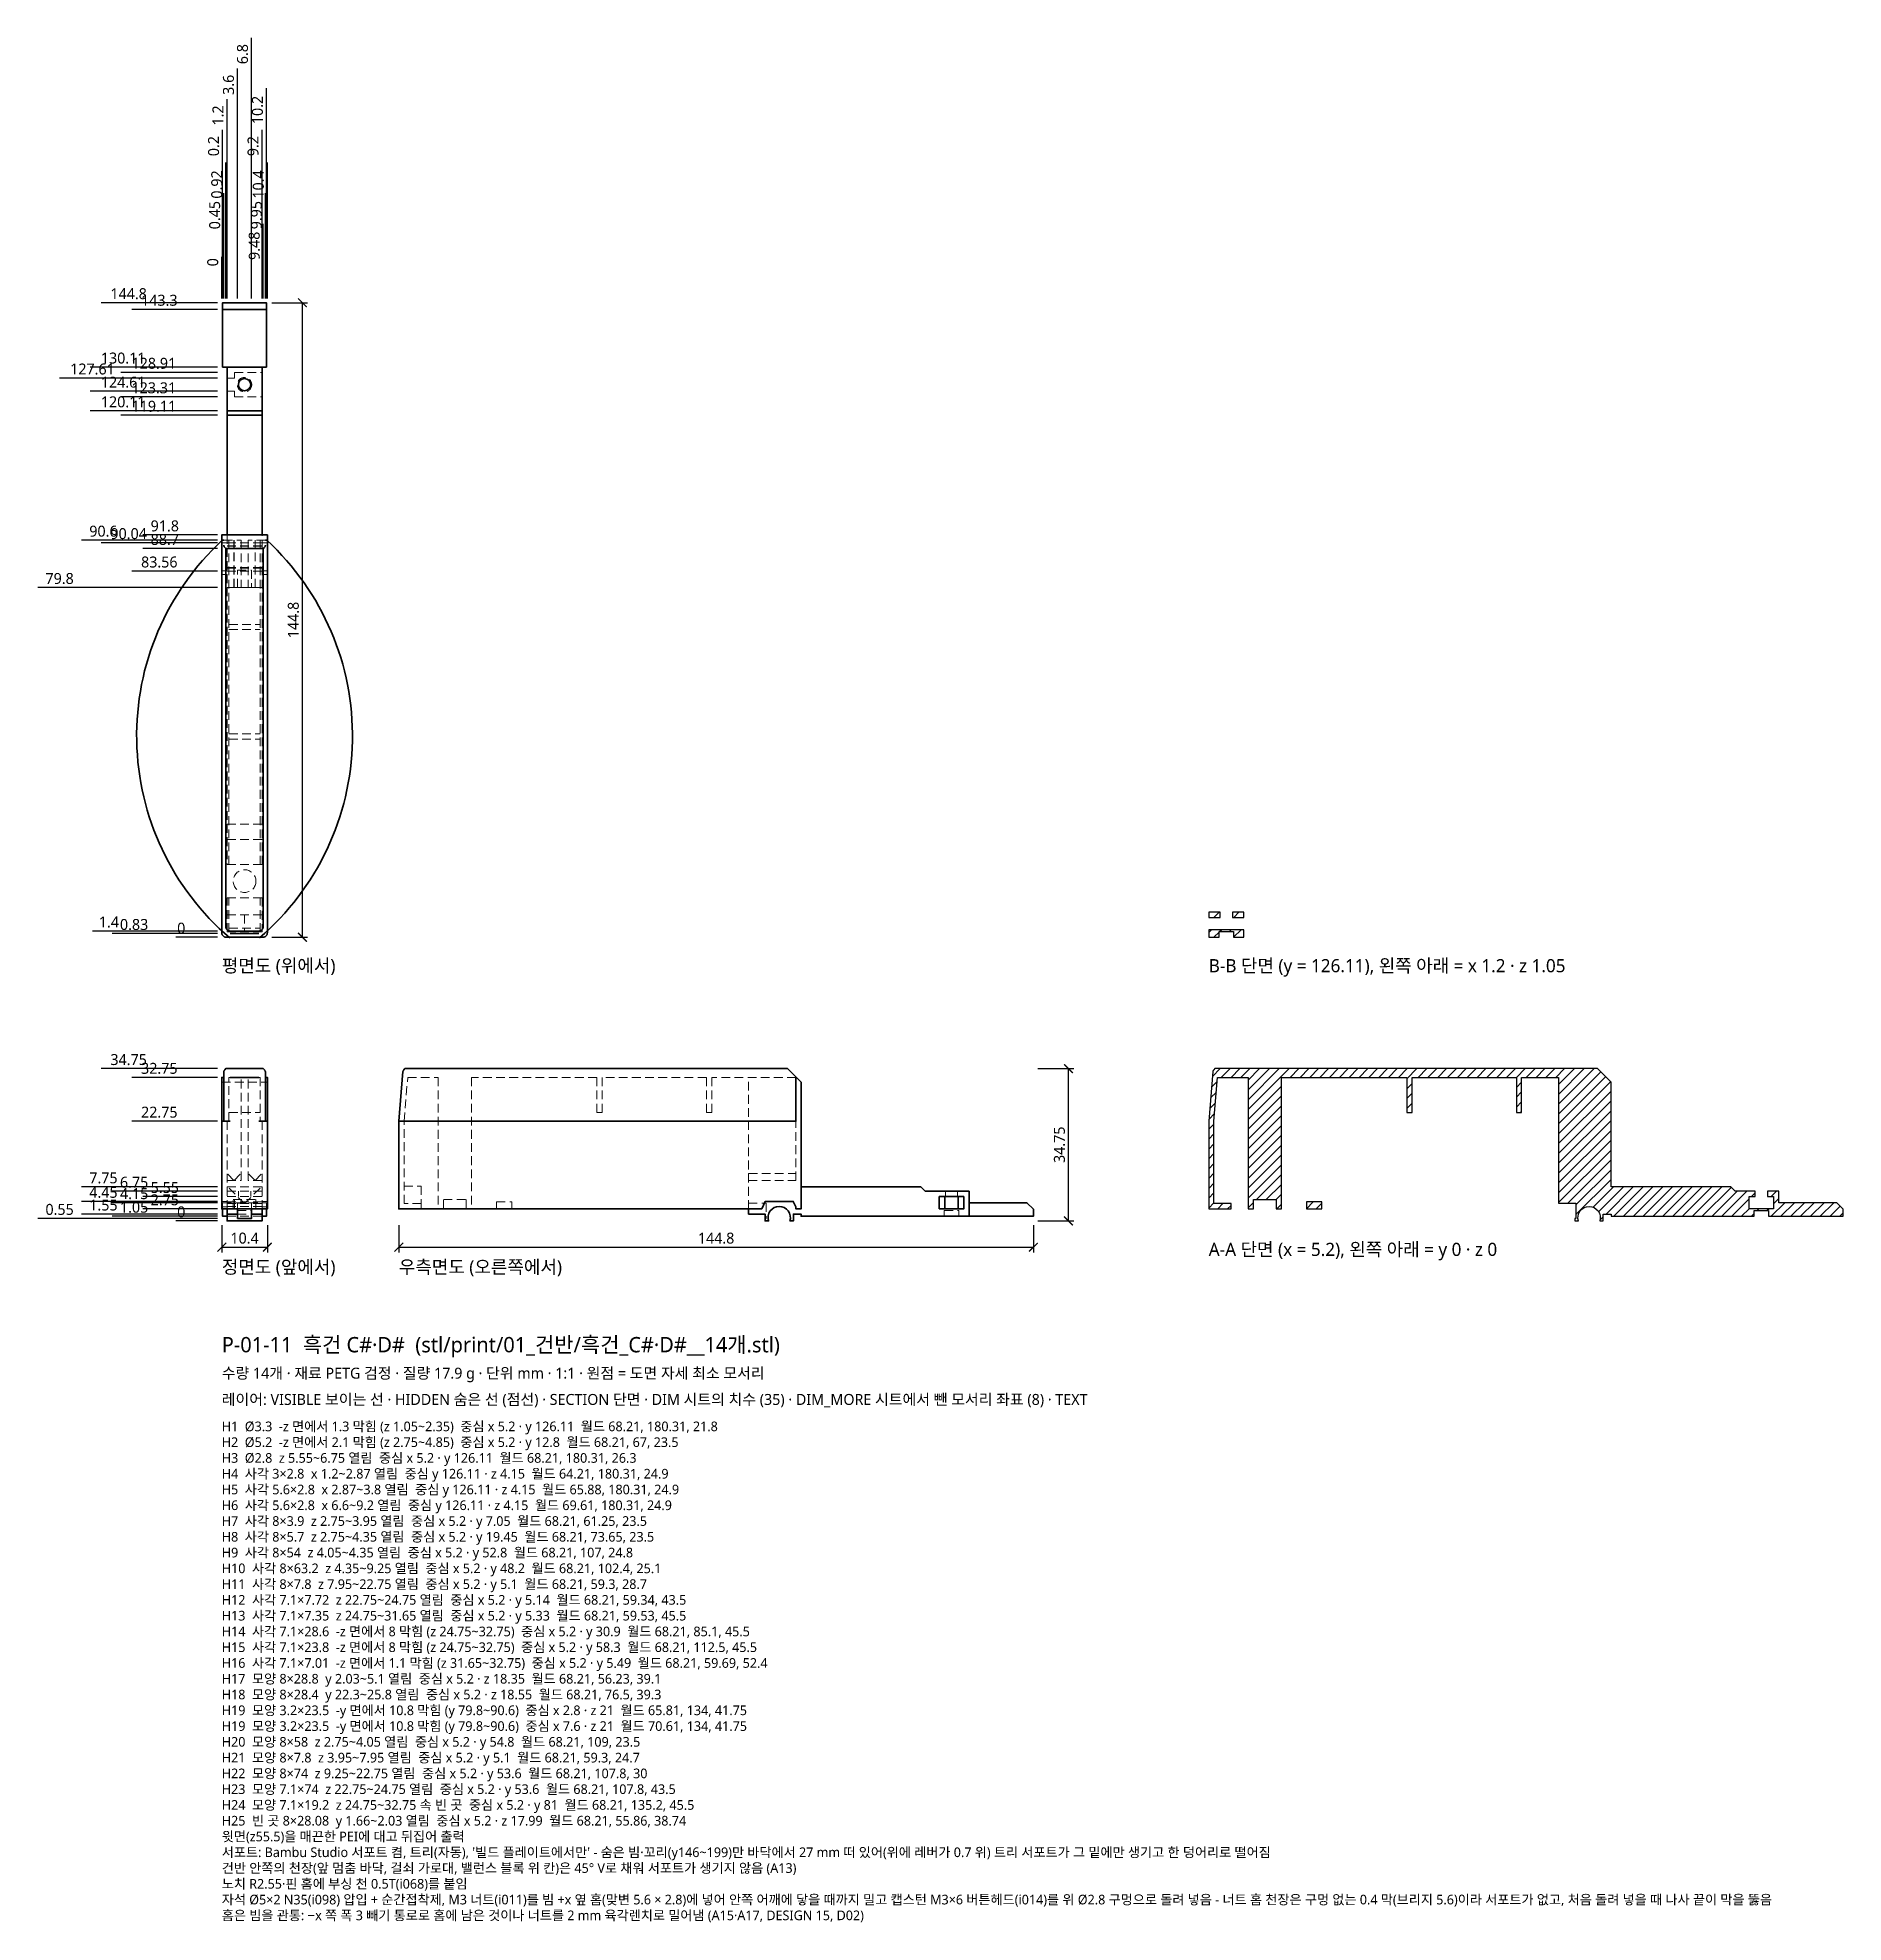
# Model space of a CAD drawing. Header units: millimetres. Extents: x -42 to 370, y -160 to 270.
import ezdxf

# ---------------------------------------------------------------- set-up
doc = ezdxf.new("R2010")
doc.units = ezdxf.units.MM
doc.linetypes.add('HIDDEN', pattern=[3, 2, -1])
for name, color, linetype, lineweight in [('DIM', 4, 'CONTINUOUS', 13), ('DIM_MORE', 3, 'CONTINUOUS', 13), ('HIDDEN', 8, 'HIDDEN', 18), ('SECTION', 5, 'CONTINUOUS', 25), ('TEXT', 7, 'CONTINUOUS', 18), ('VISIBLE', 7, 'CONTINUOUS', 35)]:
    doc.layers.add(name, color=color, linetype=linetype, lineweight=lineweight)
doc.styles.add('KR', font='malgun.ttf')
doc.dimstyles.new('TOCCATA', dxfattribs={"dimtxt": 2.5, "dimasz": 2, "dimexe": 1.2, "dimexo": 1, "dimgap": 0.8, "dimtad": 1, "dimdsep": 46, "dimtxsty": 'KR', "dimblk": 'ARCHTICK', "dimcen": 2.5, "dimazin": 3, "dimtfac": 0.5, "dimtmove": 2, "dimatfit": 3})

# ---------------------------------------------------------------- blocks, each defined once
blk = doc.blocks.new('_ARCHTICK')
at = {"color": 0, "linetype": 'BYBLOCK', "const_width": 0.15}
blk.add_lwpolyline([(-0.5, -0.5), (0.5, 0.5)], dxfattribs=at)
blk = doc.blocks.new('*D10')
for p, q in [((10.4, 227.55), (10.4, 241.55)), ((10.4, 223.55), (10.4, 227.55)), ((10.4, 210.55), (10.4, 223.55))]:
    blk.add_line(p, q)
at = {"layer": 'Defpoints'}
for p in [(10.4, 231.55), (10.4, 209.55), (0, 64.75)]:
    blk.add_point(p, dxfattribs=at)
at = {"layer": 'DIM', "insert": (8.35, 236.55), "char_height": 2.5, "attachment_point": 5, "rotation": 90, "style": 'KR'}
blk.add_mtext('10.4', dxfattribs=at)
blk = doc.blocks.new('*D40')
for p, q in [((0.2, 237.55), (0.2, 249.05)), ((0.2, 233.55), (0.2, 237.55)), ((0.2, 210.55), (0.2, 233.55))]:
    blk.add_line(p, q)
at = {"layer": 'Defpoints'}
for p in [(0.2, 241.55), (0.2, 209.55), (0, 64.75)]:
    blk.add_point(p, dxfattribs=at)
at = {"layer": 'DIM_MORE', "insert": (-1.85, 245.3), "char_height": 2.5, "attachment_point": 5, "rotation": 90, "style": 'KR'}
blk.add_mtext('0.2', dxfattribs=at)
blk = doc.blocks.new('*D41')
for p, q in [((1.2, 244.55), (1.2, 256.05)), ((1.2, 240.55), (1.2, 244.55)), ((1.2, 210.55), (1.2, 240.55))]:
    blk.add_line(p, q)
at = {"layer": 'Defpoints'}
for p in [(1.2, 248.55), (1.2, 209.55), (0, 64.75)]:
    blk.add_point(p, dxfattribs=at)
at = {"layer": 'DIM_MORE', "insert": (-0.85, 252.3), "char_height": 2.5, "attachment_point": 5, "rotation": 90, "style": 'KR'}
blk.add_mtext('1.2', dxfattribs=at)
blk = doc.blocks.new('*D42')
for p, q in [((3.6, 251.55), (3.6, 263.05)), ((3.6, 247.55), (3.6, 251.55)), ((3.6, 210.55), (3.6, 247.55))]:
    blk.add_line(p, q)
at = {"layer": 'Defpoints'}
for p in [(3.6, 255.55), (3.6, 209.55), (0, 64.75)]:
    blk.add_point(p, dxfattribs=at)
at = {"layer": 'DIM_MORE', "insert": (1.55, 259.3), "char_height": 2.5, "attachment_point": 5, "rotation": 90, "style": 'KR'}
blk.add_mtext('3.6', dxfattribs=at)
blk = doc.blocks.new('*D43')
for p, q in [((6.8, 258.55), (6.8, 270.05)), ((6.8, 254.55), (6.8, 258.55)), ((6.8, 210.55), (6.8, 254.55))]:
    blk.add_line(p, q)
at = {"layer": 'Defpoints'}
for p in [(6.8, 262.55), (6.8, 209.55), (0, 64.75)]:
    blk.add_point(p, dxfattribs=at)
at = {"layer": 'DIM_MORE', "insert": (4.75, 266.3), "char_height": 2.5, "attachment_point": 5, "rotation": 90, "style": 'KR'}
blk.add_mtext('6.8', dxfattribs=at)
blk = doc.blocks.new('*D44')
for p, q in [((9.2, 237.55), (9.2, 249.05)), ((9.2, 233.55), (9.2, 237.55)), ((9.2, 210.55), (9.2, 233.55))]:
    blk.add_line(p, q)
at = {"layer": 'Defpoints'}
for p in [(9.2, 241.55), (9.2, 209.55), (0, 64.75)]:
    blk.add_point(p, dxfattribs=at)
at = {"layer": 'DIM_MORE', "insert": (7.15, 245.3), "char_height": 2.5, "attachment_point": 5, "rotation": 90, "style": 'KR'}
blk.add_mtext('9.2', dxfattribs=at)
blk = doc.blocks.new('*D45')
for p, q in [((10.2, 244.55), (10.2, 258.55)), ((10.2, 240.55), (10.2, 244.55)), ((10.2, 210.55), (10.2, 240.55))]:
    blk.add_line(p, q)
at = {"layer": 'Defpoints'}
for p in [(10.2, 248.55), (10.2, 209.55), (0, 64.75)]:
    blk.add_point(p, dxfattribs=at)
at = {"layer": 'DIM_MORE', "insert": (8.15, 253.55), "char_height": 2.5, "attachment_point": 5, "rotation": 90, "style": 'KR'}
blk.add_mtext('10.2', dxfattribs=at)

msp = doc.modelspace()

# ---------------------------------------------------------------- hatches: boundary and pattern name
at = {"layer": 'SECTION'}
h = msp.add_hatch(dxfattribs=at)
h.set_pattern_fill('ANSI31', scale=0.5)
h.paths.add_polyline_path([(227.8, 70.45), (225.2, 70.45), (225.2, 69.25), (227.8, 69.25)])
h.paths.add_polyline_path([(233.2, 70.45), (230.6, 70.45), (230.6, 69.25), (233.2, 69.25)])
h.paths.add_polyline_path([(227.55, 66.05), (230.85, 66.05), (230.85, 64.75), (233.2, 64.75), (233.2, 66.45), (225.2, 66.45), (225.2, 64.75), (227.55, 64.75)])
h = msp.add_hatch(dxfattribs=at)
h.set_pattern_fill('ANSI31', scale=0.5)
h.paths.add_polyline_path([(309.46, 0.58), (309.49, 1.18), (309.65, 1.75), (309.95, 2.26), (310.36, 2.7), (310.85, 3.03), (311.41, 3.23), (312, 3.3), (312.59, 3.23), (313.15, 3.03), (313.64, 2.7), (314.05, 2.26), (314.35, 1.75), (314.51, 1.18), (314.54, 0.58), (314.44, 0), (315.24, 0), (315.24, 1.55), (317, 1.55), (317, 1.05), (349.669, 1.05), (349.669, 2.35), (352.951, 2.35), (352.951, 1.05), (370, 1.05), (370, 2.65), (368.5, 4.15), (355.31, 4.15), (355.31, 6.75), (352.7, 6.75), (352.7, 5.55), (354.11, 5.55), (354.11, 2.75), (348.51, 2.75), (348.51, 5.55), (349.92, 5.55), (349.92, 6.75), (345.31, 6.75), (344.31, 7.75), (317, 7.75), (317, 31.65), (313.9, 34.75), (226.602, 34.75), (226.368, 34.516), (226.299, 34.437), (226.241, 34.35), (226.194, 34.256), (226.161, 34.157), (226.141, 34.061), (225.2, 22.75), (225.2, 2.75), (230.3, 2.75), (230.3, 3.95), (226.4, 3.95), (226.4, 22.75), (227.233, 32.75), (234.2, 32.75), (234.2, 2.75), (235.404, 2.75), (235.404, 4.85), (240.596, 4.85), (240.596, 2.75), (241.8, 2.75), (241.8, 32.75), (270.4, 32.75), (270.4, 24.75), (271.6, 24.75), (271.6, 32.75), (295.4, 32.75), (295.4, 24.75), (296.6, 24.75), (296.6, 32.75), (305, 32.75), (305, 4.05), (309, 4.05), (309, 0.55), (308.76, 0.55), (308.76, 0), (309.56, 0)])
h.paths.add_polyline_path([(251, 4.35), (247.5, 4.35), (247.5, 2.75), (251, 2.75)])

# ---------------------------------------------------------------- linework, layer by layer
at = {"layer": 'HIDDEN'}
for points in [[(1.2, 192.36), (2.87, 192.36), (2.87, 193.66), (9.2, 193.66)], [(1.2, 189.36), (2.87, 189.36), (2.87, 188.06), (9.2, 188.06)], [(0.45, 155.35), (4.4, 155.35), (4.4, 144.55)], [(1.2, 156.55), (1.2, 81.35), (9.2, 81.35), (9.2, 156.55)], [(1.2, 144.56), (2.79, 144.56), (2.79, 155.35)], [(1.65, 81.35), (1.65, 155.35)], [(4.4, 144.56), (2.81, 144.56), (2.81, 155.35)], [(9.95, 155.35), (6, 155.35), (6, 144.55)], [(6, 144.56), (7.59, 144.56), (7.59, 155.35)], [(9.2, 144.56), (7.61, 144.56), (7.61, 155.35)], [(8.75, 81.35), (8.75, 155.35)], [(0, 154.75), (1.2, 154.75)], [(1.2, 154.79), (9.2, 154.79)], [(1.2, 154.09), (9.2, 154.09)], [(1.2, 153.99), (9.2, 153.99)], [(9.2, 154.75), (10.4, 154.75)], [(0, 148.35), (1.2, 148.35)], [(0, 147.55), (1.2, 147.55)], [(1.2, 149.11), (9.2, 149.11)], [(1.2, 149.01), (9.2, 149.01)], [(1.2, 148.31), (9.2, 148.31)], [(3.6, 144.55), (3.6, 148.55), (6.8, 148.55), (6.8, 144.55)], [(9.2, 148.35), (10.4, 148.35)], [(9.2, 147.55), (10.4, 147.55)], [(1.2, 144.55), (9.2, 144.55)], [(1.65, 136.15), (8.75, 136.15)], [(1.65, 134.95), (8.75, 134.95)], [(1.65, 111.15), (8.75, 111.15)], [(1.65, 109.95), (8.75, 109.95)], [(1.2, 90.55), (9.2, 90.55)], [(1.2, 87.05), (9.2, 87.05)], [(1.2, 65.95), (1.2, 73.75), (9.2, 73.75), (9.2, 65.95), (1.2, 65.95)], [(1.65, 65.95), (1.65, 73.75)], [(8.75, 65.95), (8.75, 73.75)], [(1.2, 69.85), (9.2, 69.85)], [(1.2, 69.84), (5.19, 69.84), (5.19, 65.95)], [(9.2, 69.84), (5.21, 69.84), (5.21, 65.95)], [(1.65, 66.783), (8.75, 66.783)], [(0, 31.65), (10.4, 31.65)], [(1.2, 9.25), (4.4, 9.25), (4.4, 32.75)], [(1.65, 22.75), (1.65, 32.75), (1.916, 32.75)], [(9.2, 9.25), (6, 9.25), (6, 32.75)], [(8.484, 32.75), (8.75, 32.75), (8.75, 22.75)], [(45.5, 2.75), (45.5, 3.95), (41.6, 3.95), (41.6, 22.75), (42.433, 32.75)], [(42.433, 32.75), (49.4, 32.75), (49.4, 2.75)], [(131, 32.75), (111.8, 32.75), (111.8, 24.75), (110.6, 24.75), (110.6, 32.75), (86.8, 32.75), (86.8, 24.75), (85.6, 24.75), (85.6, 32.75), (57, 32.75), (57, 2.75)], [(120.2, 2.75), (120.2, 32.75)], [(1.2, 2.753), (1.2, 22.75)], [(1.65, 24.75), (8.75, 24.75)], [(9.2, 2.753), (9.2, 22.75)], [(131, 9.25), (131, 22.75)], [(2.79, 9.25), (1.2, 10.85)], [(2.81, 9.25), (4.4, 10.85)], [(7.59, 9.25), (6, 10.85)], [(7.61, 9.25), (9.2, 10.85)], [(120.2, 9.25), (131, 9.25)], [(120.21, 9.25), (120.21, 10.85), (131, 10.85)], [(0, 4.45), (1.2, 4.45)], [(5.19, 3.95), (1.2, 7.95)], [(1.2, 7.75), (9.2, 7.75)], [(1.2, 6.75), (9.2, 6.75)], [(1.2, 5.55), (9.2, 5.55)], [(1.2, 4.35), (9.2, 4.35)], [(2.606, 2.75), (2.606, 4.85), (7.8, 4.85), (7.8, 2.75)], [(2.87, 2.75), (2.87, 5.55)], [(3.8, 5.55), (3.8, 6.75)], [(5.21, 3.95), (9.2, 7.95)], [(6.6, 5.55), (6.6, 6.75)], [(9.2, 4.45), (10.4, 4.45)], [(41.6, 7.95), (45.49, 7.95), (45.49, 3.95)], [(50.601, 2.75), (50.601, 4.85), (55.799, 4.85), (55.799, 2.75)], [(62.7, 2.75), (62.7, 4.35), (66.2, 4.35), (66.2, 2.75)], [(165.12, 5.55), (165.12, 6.75)], [(167.9, 5.55), (167.9, 6.75)], [(0, 3.175), (1.2, 3.175)], [(0.2, 2.753), (0.2, 4.15), (10.2, 4.15), (10.2, 2.753)], [(0.2, 2.65), (10.2, 2.65)], [(1.2, 3.95), (9.2, 3.95)], [(1.2, 3.3), (9.2, 3.3)], [(1.2, 1.05), (9.2, 1.05)], [(3.55, 1.05), (3.55, 2.35), (6.85, 2.35), (6.85, 1.05)], [(3.6, 2.745), (3.6, 4.05), (6.8, 4.05), (6.8, 2.745)], [(3.6, 1.55), (6.8, 1.55)], [(9.2, 3.175), (10.4, 3.175)], [(120.2, 4.05), (124.2, 4.05), (124.2, 0.55), (123.96, 0.55)], [(164.869, 1.05), (164.869, 2.35), (168.151, 2.35), (168.151, 1.05)]]:
    msp.add_lwpolyline(points, dxfattribs=at)
for centre, radius in [((5.2, 190.86), 1.65), ((5.2, 77.55), 2.6)]:
    msp.add_circle(centre, radius, dxfattribs=at)
at = {"layer": 'SECTION'}
for points in [[(227.8, 70.45), (225.2, 70.45), (225.2, 69.25), (227.8, 69.25)], [(233.2, 70.45), (230.6, 70.45), (230.6, 69.25), (233.2, 69.25)], [(227.55, 66.05), (230.85, 66.05), (230.85, 64.75), (233.2, 64.75), (233.2, 66.45), (225.2, 66.45), (225.2, 64.75), (227.55, 64.75)], [(309.46, 0.58), (309.49, 1.18), (309.65, 1.75), (309.95, 2.26), (310.36, 2.7), (310.85, 3.03), (311.41, 3.23), (312, 3.3), (312.59, 3.23), (313.15, 3.03), (313.64, 2.7), (314.05, 2.26), (314.35, 1.75), (314.51, 1.18), (314.54, 0.58), (314.44, 0), (315.24, 0), (315.24, 1.55), (317, 1.55), (317, 1.05), (349.669, 1.05), (349.669, 2.35), (352.951, 2.35), (352.951, 1.05), (370, 1.05), (370, 2.65), (368.5, 4.15), (355.31, 4.15), (355.31, 6.75), (352.7, 6.75), (352.7, 5.55), (354.11, 5.55), (354.11, 2.75), (348.51, 2.75), (348.51, 5.55), (349.92, 5.55), (349.92, 6.75), (345.31, 6.75), (344.31, 7.75), (317, 7.75), (317, 31.65), (313.9, 34.75), (226.602, 34.75), (226.368, 34.516), (226.299, 34.437), (226.241, 34.35), (226.194, 34.256), (226.161, 34.157), (226.141, 34.061), (225.2, 22.75), (225.2, 2.75), (230.3, 2.75), (230.3, 3.95), (226.4, 3.95), (226.4, 22.75), (227.233, 32.75), (234.2, 32.75), (234.2, 2.75), (235.404, 2.75), (235.404, 4.85), (240.596, 4.85), (240.596, 2.75), (241.8, 2.75), (241.8, 32.75), (270.4, 32.75), (270.4, 24.75), (271.6, 24.75), (271.6, 32.75), (295.4, 32.75), (295.4, 24.75), (296.6, 24.75), (296.6, 32.75), (305, 32.75), (305, 4.05), (309, 4.05), (309, 0.55), (308.76, 0.55), (308.76, 0), (309.56, 0)], [(251, 4.35), (247.5, 4.35), (247.5, 2.75), (251, 2.75)]]:
    msp.add_lwpolyline(points, close=True, dxfattribs=at)
at = {"layer": 'VISIBLE'}
for points in [[(0.2, 194.86), (0.2, 209.55), (10.2, 209.55), (10.2, 194.86), (0.2, 194.86)], [(0.2, 208.05), (10.2, 208.05)], [(1.2, 156.55), (1.2, 194.86)], [(9.2, 156.55), (9.2, 194.86)], [(1.2, 184.86), (9.2, 184.86)], [(1.2, 183.86), (9.2, 183.86)], [(0, 65.75), (0, 156.55), (10.4, 156.55), (10.4, 65.75), (10.395, 65.652), (10.381, 65.555), (10.357, 65.46), (10.324, 65.367), (10.282, 65.279), (10.231, 65.194), (10.173, 65.116), (10.107, 65.043), (10.034, 64.977), (9.956, 64.919), (9.871, 64.868), (9.783, 64.826), (9.69, 64.793), (9.595, 64.769), (9.498, 64.755), (9.4, 64.75), (1, 64.75), (0.902, 64.755), (0.805, 64.769), (0.71, 64.793), (0.617, 64.826), (0.529, 64.868), (0.444, 64.919), (0.366, 64.977), (0.293, 65.043), (0.227, 65.116), (0.169, 65.194), (0.118, 65.279), (0.076, 65.367), (0.043, 65.46), (0.019, 65.555), (0.005, 65.652), (0, 65.75)], [(0, 155.35), (0.45, 155.35)], [(9.95, 155.35), (10.4, 155.35)], [(0.45, 154.25), (0.457, 154.146), (0.477, 154.043), (0.511, 153.944), (0.557, 153.85), (0.615, 153.763), (0.684, 153.684), (0.919, 153.45)], [(0.919, 153.45), (0.919, 67.183), (0.924, 67.082), (0.938, 66.982), (0.963, 66.884), (0.997, 66.789), (1.04, 66.697), (1.092, 66.61), (1.153, 66.529), (1.221, 66.454), (1.296, 66.386), (1.377, 66.326), (1.464, 66.274), (1.555, 66.23), (1.651, 66.196), (1.749, 66.172), (1.849, 66.157), (1.95, 66.152), (8.45, 66.152), (8.551, 66.157), (8.651, 66.172), (8.749, 66.196), (8.845, 66.23), (8.936, 66.274), (9.023, 66.326), (9.104, 66.386), (9.179, 66.454), (9.247, 66.529), (9.308, 66.61), (9.36, 66.697), (9.403, 66.789), (9.437, 66.884), (9.462, 66.982), (9.476, 67.082), (9.481, 67.183), (9.481, 153.45)], [(0.919, 153.45), (9.481, 153.45)], [(9.481, 153.45), (9.716, 153.684), (9.785, 153.763), (9.843, 153.85), (9.889, 153.944), (9.923, 154.043), (9.943, 154.146), (9.95, 154.25)], [(1.95, 65.582), (8.45, 65.582)], [(0.45, 22.75), (0.45, 33.95), (0.457, 34.054), (0.477, 34.157), (0.511, 34.256), (0.557, 34.35), (0.615, 34.437), (0.684, 34.516), (0.919, 34.75), (9.481, 34.75), (9.716, 34.516), (9.785, 34.437), (9.843, 34.35), (9.889, 34.256), (9.923, 34.157), (9.943, 34.054), (9.95, 33.95), (9.95, 22.75)], [(40.4, 22.75), (40.4, 2.75), (123.2, 2.75), (124, 4.45), (130.4, 4.45), (131, 3.175), (131, 2.75), (132.2, 2.75), (132.2, 31.65), (129.1, 34.75), (41.802, 34.75), (41.568, 34.516), (41.499, 34.437), (41.441, 34.35), (41.394, 34.256), (41.361, 34.157), (41.341, 34.061), (40.4, 22.75)], [(0.45, 32.75), (0, 32.75), (0, 2.75), (10.4, 2.75), (10.4, 32.75), (9.95, 32.75)], [(1.916, 32.75), (8.484, 32.75)], [(40.4, 22.75), (131, 22.75), (131, 32.75), (131.1, 32.75)], [(0, 22.75), (1.948, 22.75)], [(8.452, 22.75), (10.4, 22.75)], [(132.2, 7.75), (159.51, 7.75), (160.51, 6.75)], [(160.51, 6.75), (170.51, 6.75), (170.51, 1.05)], [(163.71, 2.75), (169.31, 2.75), (169.31, 5.55), (163.71, 5.55), (163.71, 2.75)], [(165.01, 2.75), (165.01, 5.55)], [(168.01, 2.75), (168.01, 5.55)], [(0.2, 2.753), (0.2, 1.05), (1.202, 1.05)], [(1.2, 2.753), (1.2, 0), (9.2, 0), (9.2, 2.753)], [(1.2, 1.55), (3.6, 1.55)], [(3.6, 2.747), (3.6, 0.55), (6.8, 0.55), (6.8, 2.747)], [(6.8, 1.55), (9.2, 1.55)], [(9.198, 1.05), (10.2, 1.05), (10.2, 2.753)], [(170.51, 4.15), (183.7, 4.15), (185.2, 2.65), (185.2, 1.05), (132.2, 1.05), (132.2, 1.55), (130.44, 1.55), (130.44, 0), (129.64, 0), (129.74, 0.58), (129.71, 1.18), (129.55, 1.75), (129.25, 2.26), (128.84, 2.7), (128.35, 3.03), (127.79, 3.23), (127.2, 3.3), (126.61, 3.23), (126.05, 3.03), (125.56, 2.7), (125.15, 2.26), (124.85, 1.75), (124.69, 1.18), (124.66, 0.58), (124.76, 0), (123.96, 0), (123.96, 1.55), (120.2, 1.55), (120.2, 2.75)]]:
    msp.add_lwpolyline(points, dxfattribs=at)
msp.add_circle((5.2, 190.86), 1.4, dxfattribs=at)
for centre, start, end in [((41.295, 110.727), 132.71821, -130.55642), ((-30.895, 110.727), -49.44358, 47.28179)]:
    msp.add_arc(centre, 60.717, start, end, dxfattribs=at)

# ---------------------------------------------------------------- texts
at = {"layer": 'TEXT', "style": 'KR'}
for s, height, p in [('평면도 (위에서)', 3, (0, 56.75)), ('B-B 단면 (y = 126.11), 왼쪽 아래 = x 1.2 · z 1.05', 3, (225.2, 56.75)), ('A-A 단면 (x = 5.2), 왼쪽 아래 = y 0 · z 0', 3, (225.2, -8)), ('정면도 (앞에서)', 3, (0, -12)), ('우측면도 (오른쪽에서)', 3, (40.4, -12)), ('P-01-11  흑건 C#·D#  (stl/print/01_건반/흑건_C#·D#__14개.stl)', 3.5, (0, -30)), ('수량 14개 · 재료 PETG 검정 · 질량 17.9 g · 단위 mm · 1:1 · 원점 = 도면 자세 최소 모서리', 2.5, (0, -36)), ('레이어: VISIBLE 보이는 선 · HIDDEN 숨은 선 (점선) · SECTION 단면 · DIM 시트의 치수 (35) · DIM_MORE 시트에서 뺀 모서리 좌표 (8) · TEXT', 2.5, (0, -42)), ('H1  Ø3.3  -z 면에서 1.3 막힘 (z 1.05~2.35)  중심 x 5.2 · y 126.11  월드 68.21, 180.31, 21.8', 2.2, (0, -48)), ('H2  Ø5.2  -z 면에서 2.1 막힘 (z 2.75~4.85)  중심 x 5.2 · y 12.8  월드 68.21, 67, 23.5', 2.2, (0, -51.6)), ('H3  Ø2.8  z 5.55~6.75 열림  중심 x 5.2 · y 126.11  월드 68.21, 180.31, 26.3', 2.2, (0, -55.2)), ('H4  사각 3×2.8  x 1.2~2.87 열림  중심 y 126.11 · z 4.15  월드 64.21, 180.31, 24.9', 2.2, (0, -58.8)), ('H5  사각 5.6×2.8  x 2.87~3.8 열림  중심 y 126.11 · z 4.15  월드 65.88, 180.31, 24.9', 2.2, (0, -62.4)), ('H6  사각 5.6×2.8  x 6.6~9.2 열림  중심 y 126.11 · z 4.15  월드 69.61, 180.31, 24.9', 2.2, (0, -66)), ('H7  사각 8×3.9  z 2.75~3.95 열림  중심 x 5.2 · y 7.05  월드 68.21, 61.25, 23.5', 2.2, (0, -69.6)), ('H8  사각 8×5.7  z 2.75~4.35 열림  중심 x 5.2 · y 19.45  월드 68.21, 73.65, 23.5', 2.2, (0, -73.2)), ('H9  사각 8×54  z 4.05~4.35 열림  중심 x 5.2 · y 52.8  월드 68.21, 107, 24.8', 2.2, (0, -76.8)), ('H10  사각 8×63.2  z 4.35~9.25 열림  중심 x 5.2 · y 48.2  월드 68.21, 102.4, 25.1', 2.2, (0, -80.4)), ('H11  사각 8×7.8  z 7.95~22.75 열림  중심 x 5.2 · y 5.1  월드 68.21, 59.3, 28.7', 2.2, (0, -84)), ('H12  사각 7.1×7.72  z 22.75~24.75 열림  중심 x 5.2 · y 5.14  월드 68.21, 59.34, 43.5', 2.2, (0, -87.6)), ('H13  사각 7.1×7.35  z 24.75~31.65 열림  중심 x 5.2 · y 5.33  월드 68.21, 59.53, 45.5', 2.2, (0, -91.2)), ('H14  사각 7.1×28.6  -z 면에서 8 막힘 (z 24.75~32.75)  중심 x 5.2 · y 30.9  월드 68.21, 85.1, 45.5', 2.2, (0, -94.8)), ('H15  사각 7.1×23.8  -z 면에서 8 막힘 (z 24.75~32.75)  중심 x 5.2 · y 58.3  월드 68.21, 112.5, 45.5', 2.2, (0, -98.4)), ('H16  사각 7.1×7.01  -z 면에서 1.1 막힘 (z 31.65~32.75)  중심 x 5.2 · y 5.49  월드 68.21, 59.69, 52.4', 2.2, (0, -102)), ('H17  모양 8×28.8  y 2.03~5.1 열림  중심 x 5.2 · z 18.35  월드 68.21, 56.23, 39.1', 2.2, (0, -105.6)), ('H18  모양 8×28.4  y 22.3~25.8 열림  중심 x 5.2 · z 18.55  월드 68.21, 76.5, 39.3', 2.2, (0, -109.2)), ('H19  모양 3.2×23.5  -y 면에서 10.8 막힘 (y 79.8~90.6)  중심 x 2.8 · z 21  월드 65.81, 134, 41.75', 2.2, (0, -112.8)), ('H19  모양 3.2×23.5  -y 면에서 10.8 막힘 (y 79.8~90.6)  중심 x 7.6 · z 21  월드 70.61, 134, 41.75', 2.2, (0, -116.4)), ('H20  모양 8×58  z 2.75~4.05 열림  중심 x 5.2 · y 54.8  월드 68.21, 109, 23.5', 2.2, (0, -120)), ('H21  모양 8×7.8  z 3.95~7.95 열림  중심 x 5.2 · y 5.1  월드 68.21, 59.3, 24.7', 2.2, (0, -123.6)), ('H22  모양 8×74  z 9.25~22.75 열림  중심 x 5.2 · y 53.6  월드 68.21, 107.8, 30', 2.2, (0, -127.2)), ('H23  모양 7.1×74  z 22.75~24.75 열림  중심 x 5.2 · y 53.6  월드 68.21, 107.8, 43.5', 2.2, (0, -130.8)), ('H24  모양 7.1×19.2  z 24.75~32.75 속 빈 곳  중심 x 5.2 · y 81  월드 68.21, 135.2, 45.5', 2.2, (0, -134.4)), ('H25  빈 곳 8×28.08  y 1.66~2.03 열림  중심 x 5.2 · z 17.99  월드 68.21, 55.86, 38.74', 2.2, (0, -138)), ('윗면(z55.5)을 매끈한 PEI에 대고 뒤집어 출력', 2.2, (0, -141.6)), ("서포트: Bambu Studio 서포트 켬, 트리(자동), '빌드 플레이트에서만' - 숨은 빔·꼬리(y146~199)만 바닥에서 27 mm 떠 있어(위에 레버가 0.7 위) 트리 서포트가 그 밑에만 생기고 한 덩어리로 떨어짐", 2.2, (0, -145.2)), ('노치 R2.55·핀 홈에 부싱 천 0.5T(i068)를 붙임', 2.2, (0, -152.4)), ('건반 안쪽의 천장(앞 멈춤 바닥, 걸쇠 가로대, 밸런스 블록 위 칸)은 45° V로 채워 서포트가 생기지 않음 (A13)', 2.2, (0, -148.8)), ('자석 Ø5×2 N35(i098) 압입 + 순간접착제, M3 너트(i011)를 빔 +x 옆 홈(맞변 5.6 × 2.8)에 넣어 안쪽 어깨에 닿을 때까지 밀고 캡스턴 M3×6 버튼헤드(i014)를 위 Ø2.8 구멍으로 돌려 넣음 - 너트 홈 천장은 구멍 없는 0.4 막(브리지 5.6)이라 서포트가 없고, 처음 돌려 넣을 때 나사 끝이 막을 뚫음', 2.2, (0, -156)), ('홈은 빔을 관통: −x 쪽 폭 3 빼기 통로로 홈에 남은 것이나 너트를 2 mm 육각렌치로 밀어냄 (A15·A17, DESIGN 15, D02)', 2.2, (0, -159.6))]:
    msp.add_text(s, height=height, dxfattribs=at).set_placement(p)

# ---------------------------------------------------------------- dimensions: what is measured, and where the dimension line sits
at = {"layer": 'DIM'}
for feature_location, offset, dtype, origin in [((0.92, 209.55), (0, 22), 1, (0, 64.75)), ((0.45, 209.55), (0, 15), 1, (0, 64.75)), ((9.95, 209.55), (0, 15), 1, (0, 64.75)), ((9.48, 209.55), (0, 8), 1, (0, 64.75)), ((0, 209.550003052), (0, 8), 1, (0, 64.75)), ((0, 209.55), (-15, 0), 0, (0, 64.75)), ((0, 208.05), (-8, 0), 0, (0, 64.75)), ((0, 194.86), (-15, 0), 0, (0, 64.75)), ((0, 192.36), (-22, 0), 0, (0, 64.75)), ((0, 193.66), (-8, 0), 0, (0, 64.75)), ((0, 189.36), (-15, 0), 0, (0, 64.75)), ((0, 188.06), (-8, 0), 0, (0, 64.75)), ((0, 184.86), (-15, 0), 0, (0, 64.75)), ((0, 183.86), (-8, 0), 0, (0, 64.75)), ((0, 156.55), (-8, 0), 0, (0, 64.75)), ((0, 155.35), (-22, 0), 0, (0, 64.75)), ((0, 154.79), (-15, 0), 0, (0, 64.75)), ((0, 153.45), (-8, 0), 0, (0, 64.75)), ((0, 148.31), (-8, 0), 0, (0, 64.75)), ((0, 66.15), (-22, 0), 0, (0, 64.75)), ((0, 65.58), (-15, 0), 0, (0, 64.75)), ((0, 64.75), (-8, 0), 0, (0, 64.75)), ((0, 34.75), (-15, 0), 0, (0, 0)), ((0, 32.75), (-8, 0), 0, (0, 0)), ((0, 22.75), (-8, 0), 0, (0, 0)), ((0, 7.75), (-22, 0), 0, (0, 0)), ((0, 6.75), (-15, 0), 0, (0, 0)), ((0, 5.55), (-8, 0), 0, (0, 0)), ((0, 4.45), (-22, 0), 0, (0, 0)), ((0, 1.55), (-22, 0), 0, (0, 0)), ((0, 4.15), (-15, 0), 0, (0, 0)), ((0, 1.05), (-15, 0), 0, (0, 0)), ((0, 2.75), (-8, 0), 0, (0, 0)), ((0, 0), (-8, 0), 0, (0, 0))]:
    msp.add_ordinate_dim(feature_location=feature_location, offset=offset, dtype=dtype, origin=origin, dimstyle='TOCCATA', dxfattribs=at).render()
dim = msp.add_ordinate_dim(feature_location=(10.4, 209.55), offset=(0, 22), dtype=1, origin=(0, 64.75), dimstyle='TOCCATA', dxfattribs=at)
dim.commit()
dim.dimension.update_dxf_attribs({"geometry": '*D10', "text_midpoint": (8.35, 236.55)})
for base, p1, p2 in [((18.4, 64.75), (10.4, 64.75), (10.4, 209.55)), ((193.2, 0), (185.2, 0), (185.2, 34.75))]:
    msp.add_linear_dim(base=base, p1=p1, p2=p2, angle=90, dimstyle='TOCCATA', dxfattribs=at).render()
for base, p1, p2 in [((0, -6), (0, 0), (10.4, 0)), ((40.4, -6), (40.4, 0), (185.2, 0))]:
    msp.add_linear_dim(base=base, p1=p1, p2=p2, dimstyle='TOCCATA', dxfattribs=at).render()
at = {"layer": 'DIM_MORE'}
for feature_location, offset, picture, middle in [((6.8, 209.55), (0, 53), '*D43', (4.75, 266.3)), ((3.6, 209.55), (0, 46), '*D42', (1.55, 259.3)), ((10.2, 209.55), (0, 39), '*D45', (8.15, 253.55)), ((1.2, 209.55), (0, 39), '*D41', (-0.85, 252.3)), ((0.2, 209.55), (0, 32), '*D40', (-1.85, 245.3)), ((9.2, 209.55), (0, 32), '*D44', (7.15, 245.3))]:
    dim = msp.add_ordinate_dim(feature_location=feature_location, offset=offset, dtype=1, origin=(0, 64.75), dimstyle='TOCCATA', dxfattribs=at)
    dim.commit()
    dim.dimension.update_dxf_attribs({"geometry": picture, "text_midpoint": middle})
for feature_location, origin in [((0, 144.55), (0, 64.75)), ((0, 0.55), (0, 0))]:
    msp.add_ordinate_dim(feature_location=feature_location, offset=(-32, 0), dtype=0, origin=origin, dimstyle='TOCCATA', dxfattribs=at).render()

doc.saveas('drawing.dxf')
